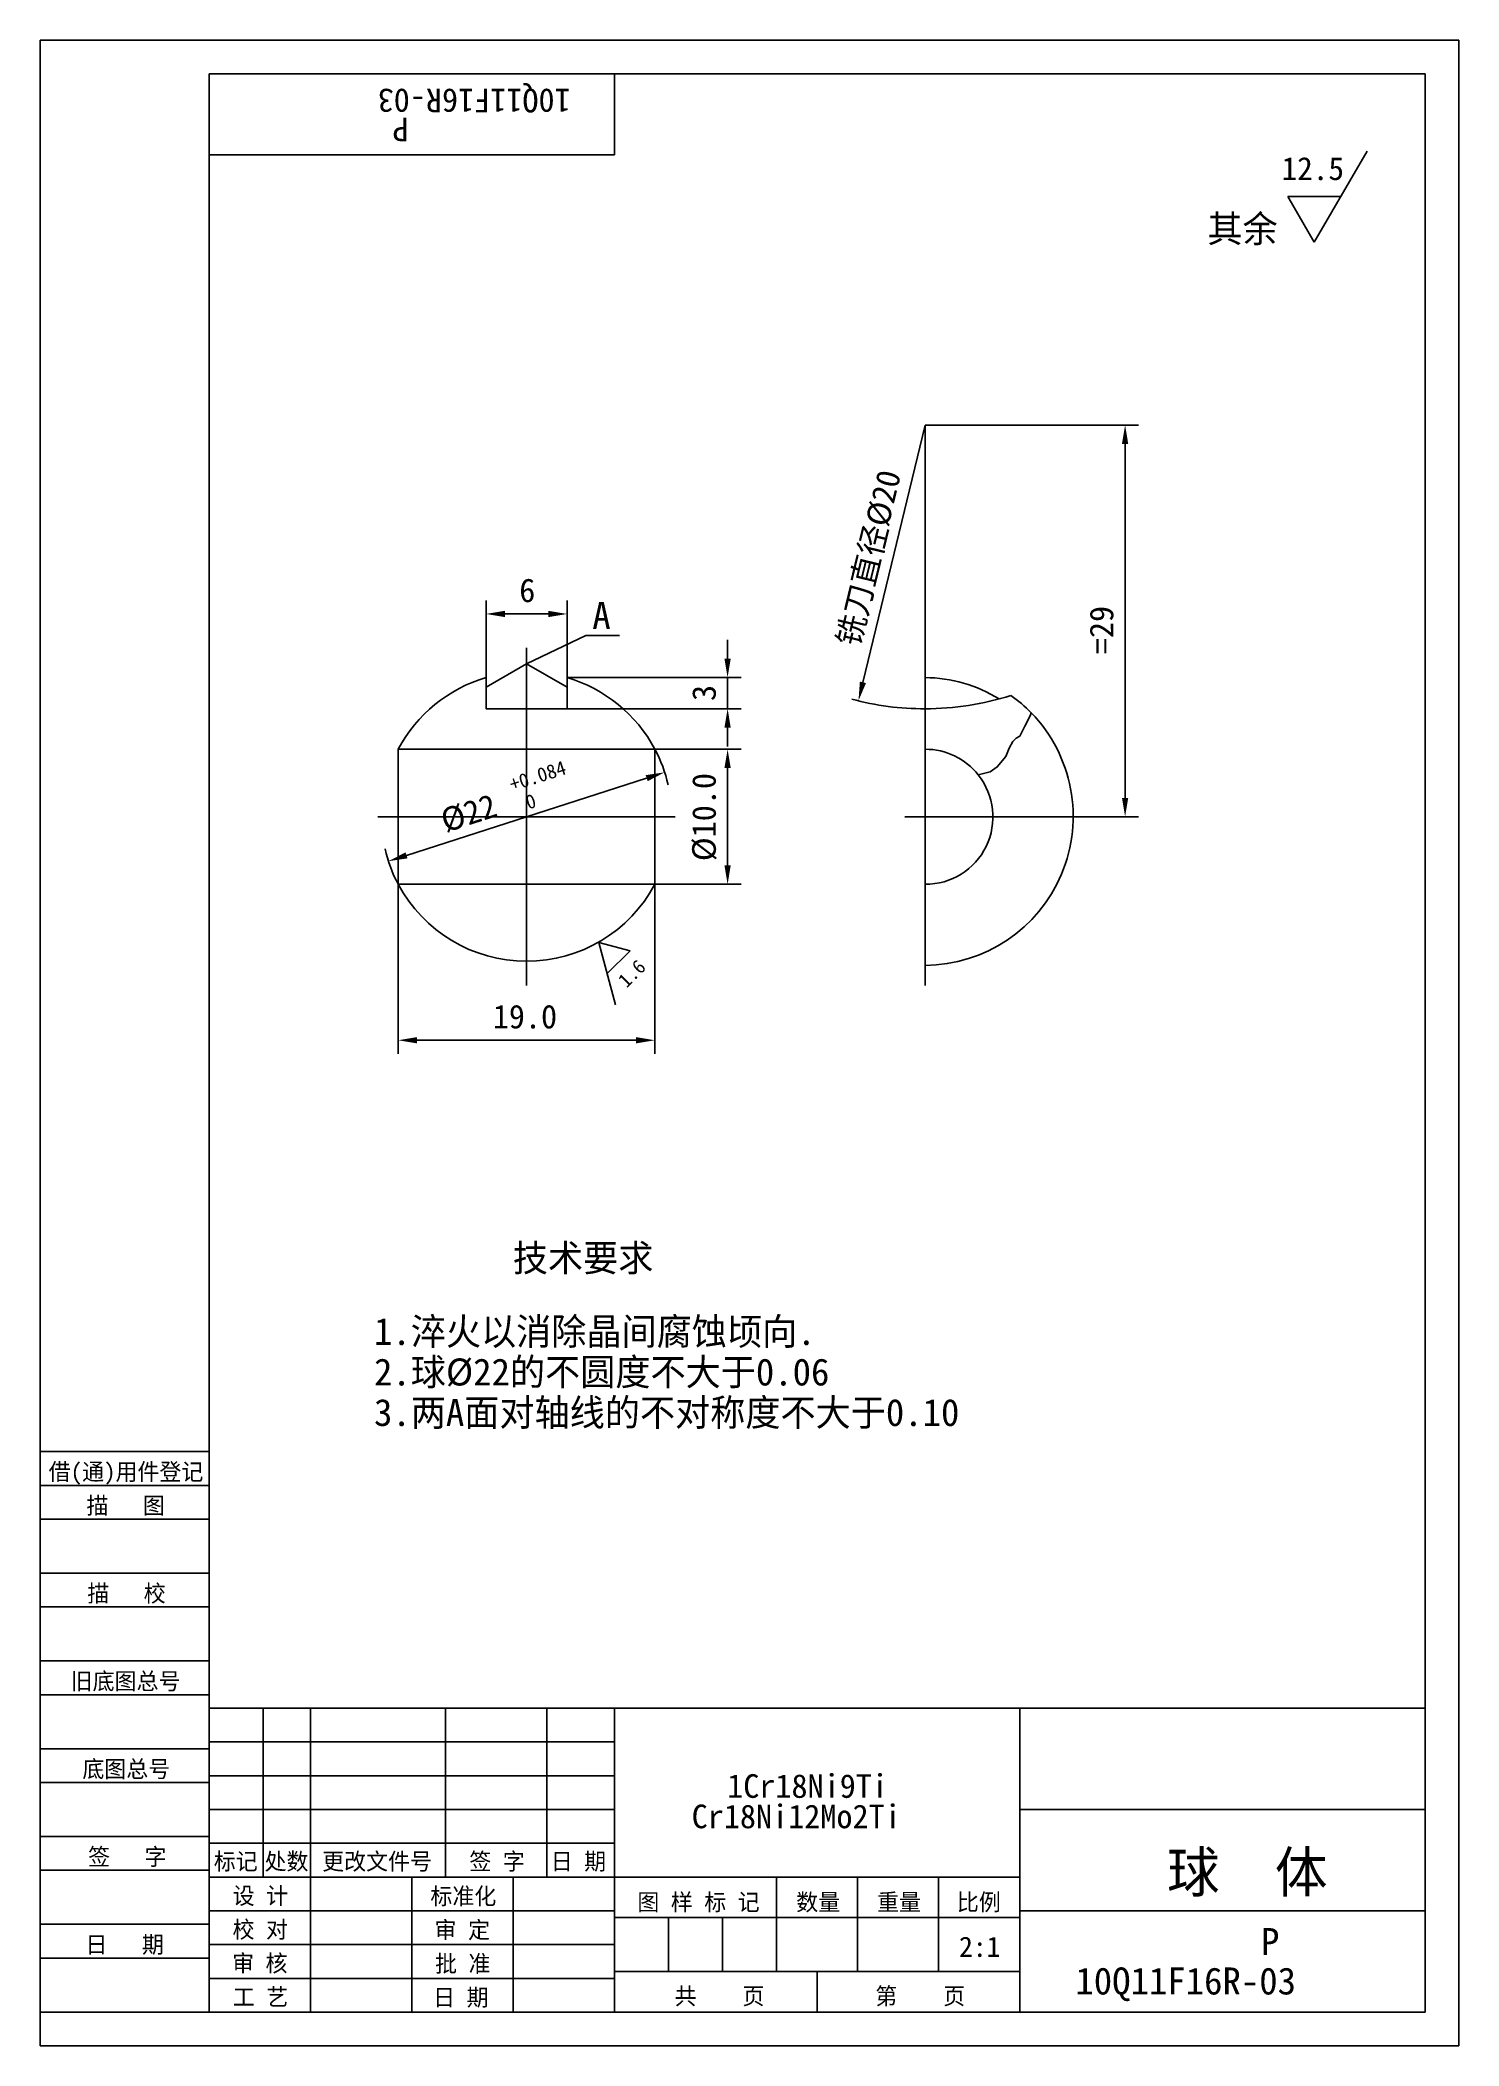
# Model space of a CAD drawing. Header units: metres. Extents: x 0 to 210, y 0 to 297.
import ezdxf

# ---------------------------------------------------------------- set-up
doc = ezdxf.new("R2010")
doc.units = ezdxf.units.M
for name, color, linetype in [('C', 6, 'Continuous'), ('D', 1, 'Continuous'), ('FL', 5, 'Continuous'), ('T', 7, 'Continuous'), ('TL', 4, 'Continuous')]:
    doc.layers.add(name, color=color, linetype=linetype)

# ---------------------------------------------------------------- blocks, each defined once
blk = doc.blocks.new('TUKUN4')
at = {"layer": 'FL'}
for p, q in [((0, 297), (0, 0)), ((210, 297), (0, 297)), ((210, 0), (210, 297)), ((0, 78), (25, 78)), ((0, 70), (25, 70)), ((0, 65), (25, 65)), ((0, 57), (25, 57)), ((0, 52), (25, 52)), ((33, 25), (33, 50)), ((40, 5), (40, 50)), ((60, 25), (60, 50)), ((75, 25), (75, 50)), ((25, 45), (85, 45)), ((0, 44), (25, 44)), ((0, 39), (25, 39)), ((25, 40), (85, 40)), ((25, 35), (85, 35)), ((0, 31), (25, 31)), ((25, 30), (85, 30)), ((0, 26), (25, 26)), ((70, 5), (70, 25)), ((0, 18), (25, 18)), ((25, 20), (85, 20)), ((25, 15), (85, 15)), ((0, 13), (25, 13)), ((25, 10), (85, 10)), ((0, 0), (210, 0))]:
    blk.add_line(p, q, dxfattribs=at)
at = {"layer": 'TL'}
for p, q in [((25, 5), (25, 292)), ((205, 292), (25, 292)), ((85, 292), (85, 280)), ((205, 5), (205, 292)), ((85, 280), (25, 280)), ((0, 88), (25, 88)), ((0, 83), (25, 83)), ((205, 50), (25, 50)), ((85, 5), (85, 50)), ((145, 5), (145, 50)), ((205, 35), (145, 35)), ((145, 25), (25, 25)), ((55, 5), (55, 25)), ((109, 11), (109, 25)), ((121, 11), (121, 25)), ((133, 11), (133, 25)), ((85, 19), (145, 19)), ((93, 11), (93, 19)), ((101, 11), (101, 19)), ((205, 20), (145, 20)), ((145, 11), (85, 11)), ((115, 5), (115, 11)), ((0, 5), (205, 5))]:
    blk.add_line(p, q, dxfattribs=at)
at = {"layer": 'T'}
for s, p in [('借(通)用件登记', (1.26, 83.76)), ('描   图', (6.86, 78.76)), ('描   校', (6.98, 65.76)), ('旧底图总号', (4.52, 52.76)), ('底图总号', (6.25, 39.76)), ('签   字', (7.1, 26.76)), ('标记', (25.71, 26.07)), ('处数', (33.22, 26.07)), ('更改文件号', (41.75, 26.07)), ('签 字', (63.53, 26.07)), ('日 期', (75.57, 26.07)), ('设 计', (28.5, 20.99)), ('标准化', (57.77, 20.93)), ('图 样 标 记', (88.4, 20.04)), ('数量', (111.92, 20.04)), ('重量', (123.88, 20.04)), ('比例', (135.7, 20.04)), ('校 对', (28.48, 15.99)), ('审 定', (58.39, 15.93)), ('日   期', (6.72, 13.76)), ('审 核', (28.41, 10.99)), ('批 准', (58.46, 10.93)), ('共    页', (93.91, 6.13)), ('第    页', (123.62, 6.13)), ('工 艺', (28.52, 5.99)), ('日 期', (58.18, 5.93))]:
    blk.add_text(s, height=2.5, dxfattribs=at).set_placement(p)

msp = doc.modelspace()

# ---------------------------------------------------------------- linework, layer by layer
at = {"layer": 'C'}
for p, q in [((131, 215), (131, 240)), ((131, 198), (131, 215)), ((72, 182), (72, 207)), ((131, 192), (131, 198)), ((131, 182), (131, 192)), ((53, 182), (50, 182)), ((53, 182), (91, 182)), ((72, 182), (72, 157)), ((91, 182), (94, 182)), ((131, 182), (128, 182)), ((131, 182), (153, 182)), ((131, 182), (131, 157))]:
    msp.add_line(p, q, dxfattribs=at)
at = {"layer": 'D'}
for p, q in [((196.41, 280.58), (188.6, 267.06)), ((188.6, 267.06), (184.7, 273.82)), ((184.7, 273.82), (192.51, 273.82)), ((121.79, 201.9), (131, 240)), ((131, 240), (162.6, 240)), ((160.6, 237.2), (160.6, 184.8)), ((66, 202.62), (66, 214.03)), ((78, 202.62), (78, 214.03)), ((68.8, 212.03), (75.2, 212.03)), ((72, 204.65), (80.75, 208.85)), ((80.75, 208.85), (85.75, 208.85)), ((101.76, 205.42), (101.76, 208.22)), ((66, 201.17), (72, 204.65)), ((78, 201.17), (72, 204.65)), ((78, 202.62), (103.76, 202.62)), ((101.76, 198), (101.76, 202.62)), ((78, 198), (103.76, 198)), ((101.76, 195.2), (101.76, 192.4)), ((91, 192), (103.76, 192)), ((54.23, 176.28), (89.77, 187.72)), ((101.76, 174.8), (101.76, 189.2)), ((153, 182), (162.6, 182)), ((53, 172), (53, 146.91)), ((91, 172), (91, 146.91)), ((91, 172), (103.76, 172)), ((85.18, 154.15), (82.71, 163.39)), ((82.71, 163.39), (87.33, 162.15)), ((87.33, 162.15), (83.95, 158.77)), ((55.8, 148.91), (88.2, 148.91))]:
    msp.add_line(p, q, dxfattribs=at)
for points in [[(131, 198, -0.07), (120.13, 199.43, -0.07)], [(91, 192, -0.07), (92.94, 186.74, -0.07)], [(53, 172, -0.07), (51.06, 177.26, -0.07)]]:
    msp.add_lwpolyline(points, format="xyb", dxfattribs=at)
for points in [[(160.13, 237.2), (161.06, 237.2), (160.6, 240)], [(68.8, 212.5), (68.8, 211.56), (66, 212.03)], [(75.2, 212.5), (75.2, 211.56), (78, 212.03)], [(101.29, 205.42), (102.22, 205.42), (101.76, 202.62)], [(122.24, 201.79), (121.34, 202.01), (121.13, 199.18)], [(101.29, 195.2), (102.22, 195.2), (101.76, 198)], [(101.29, 189.2), (102.22, 189.2), (101.76, 192)], [(89.92, 187.27), (89.63, 188.16), (92.44, 188.58)], [(160.13, 184.8), (161.06, 184.8), (160.6, 182)], [(54.37, 175.84), (54.08, 176.73), (51.56, 175.42)], [(101.29, 174.8), (102.22, 174.8), (101.76, 172)], [(55.8, 149.37), (55.8, 148.44), (53, 148.91)], [(88.2, 149.37), (88.2, 148.44), (91, 148.91)]]:
    msp.add_solid(points, dxfattribs=at)
at = {"layer": 'FL'}
msp.add_lwpolyline([(138.86, 188.19), (140.64, 188.63), (141.66, 189.39), (142.95, 190.9), (143.46, 192.16), (143.97, 193.16), (144.48, 193.66), (144.99, 193.92), (145.5, 194.92), (145.76, 195.42), (146.52, 196.93)], dxfattribs=at)
at = {"layer": 'TL'}
for p, q in [((53, 182), (53, 192)), ((91, 192), (91, 172)), ((53, 182), (53, 172))]:
    msp.add_line(p, q, dxfattribs=at)
msp.add_lwpolyline([(53, 192), (72, 192), (91, 192, 0.2), (78, 202.62), (78, 198), (75, 198), (72, 198), (69, 198), (66, 198), (66, 202.62, 0.2)], format="xyb", close=True, dxfattribs=at)
for points in [[(131, 202.6, -0.14), (141.95, 199.45, -0.13)], [(131, 198, 0.08), (143.7, 199.97, 0.13)], [(146.52, 196.93), (146.52, 196.93), (146.7, 197.41, 0.04), (143.7, 199.97, 1)], [(131, 160, 0.66), (146.7, 197.41, 1)], [(138.86, 188.19, 0.23), (131, 192, 1)], [(131, 172, 0.63), (138.86, 188.19, 1)], [(53, 172), (72, 172), (91, 172, -0.6), (53, 172, -0.6)]]:
    msp.add_lwpolyline(points, format="xyb", dxfattribs=at)

# ---------------------------------------------------------------- block references
at = {"layer": 'D'}
msp.add_blockref('TUKUN4', (0, 0), dxfattribs=at)

# ---------------------------------------------------------------- texts
for s, height, rotation, p in [('10Q11F16R-03', 3.5, 180, (78.53, 289.79)), ('P', 3.5, 180, (54.55, 285.52)), ('铣刀直径%%C20', 3.5, 76.41, (121.23, 207.05)), ('=29', 3.5, 90, (158.85, 206.08)), ('3', 3.5, 90, (100.01, 199.14)), ('+0.084', 2.1, 17.83, (69.89, 185.75)), ('%%C10.0', 3.5, 90, (100.01, 175.42)), ('%%C22', 3.5, 17.83, (60.01, 179.63)), (' 0', 2.1, 17.83, (70.9, 182.62)), ('1.6', 2.08, 45, (86.81, 156.56))]:
    msp.add_text(s, height=height, rotation=rotation, dxfattribs=at).set_placement(p)
for s, height, p in [('12.5', 3.4, (183.75, 276.28)), ('其余', 4, (172.78, 267.06)), ('6', 3.5, (70.92, 213.78)), ('A', 4, (81.73, 209.82)), ('19.0', 3.5, (67, 150.66)), ('技术要求', 4, (69.97, 114.67)), ('1.淬火以消除晶间腐蚀顷向.', 4, (49.42, 103.79)), ('2.球%%C22的不圆度不大于0.06', 4, (49.42, 97.79)), ('3.两A面对轴线的不对称度不大于0.10', 4, (49.42, 91.79)), ('1Cr18Ni9Ti', 3.5, (101.69, 36.73)), ('Cr18Ni12Mo2Ti', 3.5, (96.44, 32.23)), ('球  体', 6, (166.8, 22.74)), ('2:1', 3, (136.02, 13.18)), ('P', 4, (180.71, 13.45)), ('10Q11F16R-03', 4, (153.24, 7.61))]:
    msp.add_text(s, height=height, dxfattribs=at).set_placement(p)

doc.saveas('drawing.dxf')
